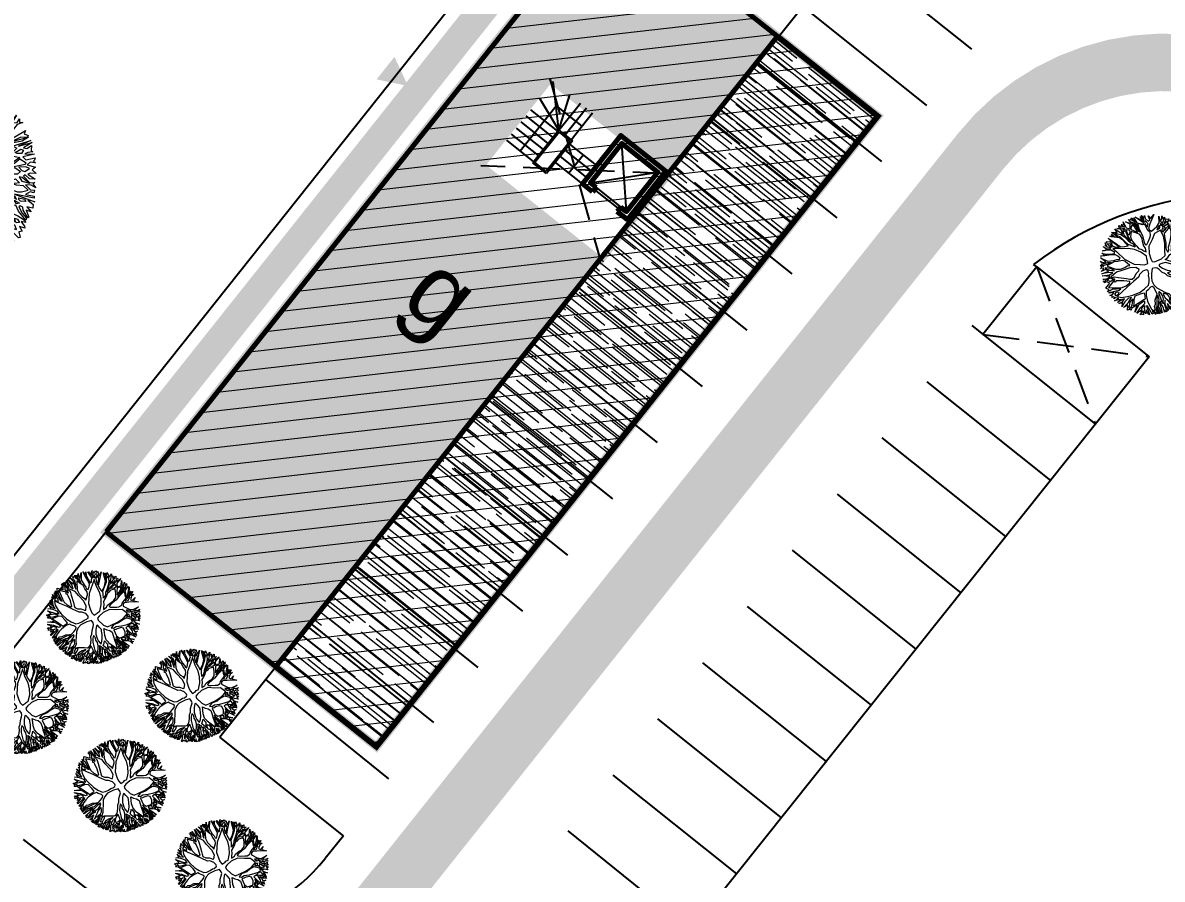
# Model space of a CAD drawing. Header units: metres. Extents: x -664657 to -643449, y -1076720 to -1062383.
# Drawn here: x -660393.02 to -660353.42, y -1066194.66 to -1066164.89 of the extents above; entities that cross this region are included whole.
import ezdxf

# ---------------------------------------------------------------- set-up
doc = ezdxf.new("R2010")
doc.units = ezdxf.units.M
doc.header["$LTSCALE"] = 0.1
for name, pattern in [('DASHED', [19.05, 12.7, -6.35]), ('DIVIDE', [31.75, 12.7, -6.35, 0, -6.35, 0, -6.35]), ('EVENDASH', [6.35, 3.175, -3.175])]:
    doc.linetypes.add(name, pattern=pattern)
doc.layers.get('0').update_dxf_attribs({"color": 8, "lineweight": 9})
for name, color, linetype in [('AA_THER_DOPRAVA', 142, 'Continuous'), ('AA_THER_KOMUNIKACE', 201, 'Continuous'), ('AA_THER_popis', 6, 'Continuous'), ('AA_THER_slabá', 4, 'Continuous'), ('AA_THER_srafy', 52, 'Continuous'), ('AA_THER_SRAFY KATASTR', 14, 'Continuous'), ('AA_THER_čerchovaná', 84, 'DIVIDE'), ('AA_THER_čárkovaná', 5, 'DASHED')]:
    doc.layers.add(name, color=color, linetype=linetype)
doc.layers.add('AA_THER_silná', color=1, linetype='Continuous', lineweight=70)
doc.layers.add('AA_THER_STAFAZ', color=252, linetype='Continuous', lineweight=0)
doc.styles.get("Standard").update_dxf_attribs({"font": 'arial.ttf', "width": 0.8})

# ---------------------------------------------------------------- blocks, each defined once
blk = doc.blocks.new('A$C0C461CEA')
for p, q in [((0.063, 0.606), (-0.009, 0.765)), ((-0.009, 0.765), (0.101, 0.706)), ((0.101, 0.706), (0.094, 0.804)), ((0.094, 0.804), (0.195, 0.61)), ((0.214, 0.725), (0.134, 0.788)), ((0.134, 0.788), (0.212, 0.751)), ((0.191, 0.795), (0.205, 0.826)), ((0.231, 0.749), (0.191, 0.795)), ((0.205, 0.826), (0.247, 0.779)), ((0.247, 0.779), (0.283, 0.818)), ((0.283, 0.818), (0.273, 0.766)), ((0.273, 0.766), (0.303, 0.735)), ((0.303, 0.735), (0.335, 0.855)), ((0.335, 0.855), (0.332, 0.706)), ((0.448, 0.732), (0.381, 0.832)), ((0.381, 0.832), (0.473, 0.745)), ((0.483, 0.777), (0.463, 0.845)), ((0.463, 0.845), (0.503, 0.812)), ((0.473, 0.745), (0.483, 0.777)), ((0.503, 0.812), (0.541, 0.849)), ((0.541, 0.849), (0.523, 0.775)), ((0.523, 0.775), (0.552, 0.829)), ((0.552, 0.829), (0.55, 0.733)), ((0.572, 0.716), (0.592, 0.82)), ((0.592, 0.82), (0.599, 0.69)), ((0.732, 0.619), (0.623, 0.824)), ((0.623, 0.824), (0.721, 0.691)), ((0.721, 0.691), (0.725, 0.772)), ((0.725, 0.772), (0.739, 0.638)), ((0.773, 0.691), (0.762, 0.79)), ((0.762, 0.79), (0.78, 0.708)), ((-0.205, 0.61), (-0.205, 0.641)), ((-0.205, 0.641), (-0.143, 0.596)), ((-0.108, 0.579), (-0.136, 0.688)), ((-0.136, 0.688), (-0.031, 0.479)), ((-0.062, 0.681), (-0.084, 0.71)), ((-0.084, 0.71), (-0.025, 0.681)), ((0.086, 0.573), (-0.062, 0.681)), ((-0.025, 0.681), (-0.029, 0.73)), ((-0.029, 0.73), (-0.001, 0.656)), ((-0.001, 0.656), (0.063, 0.606)), ((0.049, 0.709), (0.1, 0.674)), ((0.071, 0.64), (0.049, 0.709)), ((0.115, 0.58), (0.071, 0.64)), ((0.1, 0.674), (0.148, 0.626)), ((0.195, 0.61), (0.214, 0.725)), ((0.212, 0.751), (0.231, 0.749)), ((0.212, 0.581), (0.226, 0.644)), ((0.226, 0.644), (0.236, 0.684)), ((0.236, 0.684), (0.278, 0.625)), ((0.256, 0.734), (0.28, 0.713)), ((0.257, 0.695), (0.256, 0.734)), ((0.272, 0.676), (0.257, 0.695)), ((0.291, 0.657), (0.272, 0.676)), ((0.28, 0.713), (0.29, 0.678)), ((0.29, 0.678), (0.291, 0.657)), ((0.298, 0.594), (0.316, 0.668)), ((0.316, 0.668), (0.354, 0.641)), ((0.332, 0.706), (0.398, 0.641)), ((0.354, 0.641), (0.373, 0.618)), ((0.398, 0.641), (0.448, 0.732)), ((0.419, 0.639), (0.417, 0.618)), ((0.438, 0.663), (0.419, 0.639)), ((0.471, 0.697), (0.438, 0.663)), ((0.482, 0.682), (0.471, 0.697)), ((0.492, 0.669), (0.482, 0.682)), ((0.49, 0.711), (0.491, 0.762)), ((0.505, 0.682), (0.49, 0.711)), ((0.491, 0.762), (0.519, 0.739)), ((0.503, 0.634), (0.492, 0.669)), ((0.518, 0.634), (0.505, 0.682)), ((0.519, 0.739), (0.518, 0.634)), ((0.539, 0.622), (0.547, 0.66)), ((0.544, 0.723), (0.568, 0.689)), ((0.547, 0.66), (0.544, 0.723)), ((0.55, 0.733), (0.572, 0.716)), ((0.568, 0.689), (0.562, 0.609)), ((0.6, 0.66), (0.581, 0.563)), ((0.599, 0.69), (0.656, 0.641)), ((0.629, 0.644), (0.6, 0.66)), ((0.699, 0.587), (0.629, 0.644)), ((0.656, 0.641), (0.716, 0.594)), ((0.739, 0.638), (0.773, 0.691)), ((0.785, 0.647), (0.756, 0.617)), ((0.78, 0.708), (0.782, 0.71)), ((0.782, 0.71), (0.826, 0.755)), ((0.811, 0.549), (0.785, 0.647)), ((0.826, 0.755), (0.807, 0.687)), ((0.807, 0.687), (0.84, 0.599)), ((1.024, 0.679), (0.847, 0.53)), ((0.888, 0.613), (0.897, 0.711)), ((0.897, 0.711), (0.915, 0.627)), ((0.915, 0.627), (1.024, 0.679)), ((-0.291, 0.473), (-0.326, 0.577)), ((-0.326, 0.577), (-0.279, 0.488)), ((-0.256, 0.522), (-0.284, 0.582)), ((-0.284, 0.582), (-0.25, 0.553)), ((-0.207, 0.472), (-0.256, 0.522)), ((-0.25, 0.553), (-0.251, 0.627)), ((-0.251, 0.627), (-0.205, 0.61)), ((-0.215, 0.587), (-0.164, 0.562)), ((-0.208, 0.57), (-0.215, 0.587)), ((-0.212, 0.536), (-0.208, 0.57)), ((-0.186, 0.48), (-0.212, 0.536)), ((-0.164, 0.562), (-0.163, 0.47)), ((-0.143, 0.596), (-0.108, 0.579)), ((-0.134, 0.562), (-0.138, 0.487)), ((-0.111, 0.544), (-0.134, 0.562)), ((-0.084, 0.536), (-0.111, 0.544)), ((-0.05, 0.471), (-0.084, 0.536)), ((0.141, 0.467), (0.086, 0.573)), ((0.154, 0.458), (0.115, 0.58)), ((0.148, 0.626), (0.198, 0.54)), ((0.198, 0.54), (0.234, 0.438)), ((0.236, 0.499), (0.212, 0.581)), ((0.278, 0.625), (0.267, 0.543)), ((0.267, 0.543), (0.281, 0.388)), ((0.299, 0.519), (0.298, 0.594)), ((0.359, 0.578), (0.299, 0.519)), ((0.392, 0.572), (0.318, 0.477)), ((0.373, 0.618), (0.359, 0.578)), ((0.469, 0.501), (0.392, 0.572)), ((0.417, 0.618), (0.449, 0.568)), ((0.449, 0.568), (0.492, 0.518)), ((0.492, 0.518), (0.511, 0.491)), ((0.512, 0.575), (0.503, 0.634)), ((0.511, 0.491), (0.512, 0.575)), ((0.53, 0.531), (0.539, 0.622)), ((0.551, 0.471), (0.53, 0.531)), ((0.562, 0.609), (0.551, 0.471)), ((0.581, 0.563), (0.574, 0.456)), ((0.735, 0.569), (0.699, 0.587)), ((0.716, 0.594), (0.732, 0.619)), ((0.736, 0.502), (0.735, 0.569)), ((0.756, 0.617), (0.75, 0.55)), ((0.75, 0.55), (0.759, 0.494)), ((0.759, 0.494), (0.811, 0.549)), ((0.847, 0.53), (0.772, 0.454)), ((0.84, 0.599), (0.888, 0.613)), ((1.039, 0.454), (1.103, 0.589)), ((1.103, 0.589), (1.074, 0.465)), ((1.137, 0.506), (1.166, 0.562)), ((1.166, 0.562), (1.164, 0.508)), ((-0.394, 0.371), (-0.482, 0.412)), ((-0.482, 0.412), (-0.394, 0.388)), ((-0.394, 0.388), (-0.424, 0.459)), ((-0.424, 0.459), (-0.372, 0.399)), ((-0.386, 0.487), (-0.377, 0.497)), ((-0.28, 0.452), (-0.386, 0.487)), ((-0.377, 0.497), (-0.291, 0.473)), ((-0.372, 0.399), (-0.265, 0.347)), ((-0.209, 0.421), (-0.28, 0.452)), ((-0.279, 0.488), (-0.209, 0.448)), ((-0.209, 0.448), (-0.207, 0.472)), ((-0.194, 0.381), (-0.209, 0.421)), ((-0.163, 0.47), (-0.186, 0.48)), ((-0.157, 0.436), (-0.114, 0.321)), ((-0.081, 0.391), (-0.157, 0.436)), ((-0.138, 0.487), (-0.095, 0.443)), ((-0.095, 0.443), (-0.013, 0.385)), ((0.012, 0.333), (-0.081, 0.391)), ((-0.013, 0.385), (-0.05, 0.471)), ((-0.031, 0.479), (0.019, 0.379)), ((0.175, 0.322), (0.141, 0.467)), ((0.193, 0.345), (0.154, 0.458)), ((0.234, 0.438), (0.258, 0.367)), ((0.281, 0.388), (0.236, 0.499)), ((0.314, 0.414), (0.309, 0.363)), ((0.318, 0.477), (0.314, 0.414)), ((0.532, 0.422), (0.469, 0.501)), ((0.54, 0.324), (0.532, 0.422)), ((0.574, 0.456), (0.571, 0.374)), ((0.738, 0.409), (0.736, 0.502)), ((0.76, 0.363), (0.738, 0.409)), ((0.772, 0.454), (0.768, 0.41)), ((0.768, 0.41), (0.8, 0.37)), ((0.8, 0.37), (0.955, 0.401)), ((0.983, 0.384), (0.943, 0.354)), ((0.955, 0.401), (1.039, 0.454)), ((1.022, 0.404), (0.983, 0.384)), ((1.008, 0.359), (1.022, 0.404)), ((1.06, 0.421), (1.046, 0.396)), ((1.046, 0.396), (1.046, 0.37)), ((1.046, 0.37), (1.102, 0.394)), ((1.085, 0.438), (1.06, 0.421)), ((1.074, 0.465), (1.137, 0.506)), ((1.117, 0.447), (1.085, 0.438)), ((1.102, 0.394), (1.117, 0.447)), ((1.154, 0.472), (1.142, 0.409)), ((1.142, 0.409), (1.193, 0.416)), ((1.216, 0.393), (1.151, 0.377)), ((1.213, 0.508), (1.154, 0.472)), ((1.164, 0.508), (1.213, 0.508)), ((1.193, 0.416), (1.206, 0.47)), ((1.206, 0.47), (1.232, 0.441)), ((1.216, 0.353), (1.216, 0.393)), ((1.232, 0.441), (1.276, 0.429)), ((1.276, 0.429), (1.239, 0.399)), ((1.239, 0.399), (1.239, 0.378)), ((1.239, 0.378), (1.266, 0.383)), ((1.266, 0.383), (1.281, 0.398)), ((1.308, 0.383), (1.275, 0.358)), ((1.281, 0.398), (1.308, 0.383)), ((-0.495, 0.221), (-0.55, 0.309)), ((-0.55, 0.309), (-0.495, 0.256)), ((-0.436, 0.238), (-0.503, 0.376)), ((-0.503, 0.376), (-0.397, 0.235)), ((-0.495, 0.256), (-0.436, 0.238)), ((-0.256, 0.32), (-0.394, 0.371)), ((-0.265, 0.347), (-0.176, 0.312)), ((-0.174, 0.275), (-0.256, 0.32)), ((-0.162, 0.346), (-0.194, 0.381)), ((-0.176, 0.312), (-0.162, 0.346)), ((-0.142, 0.224), (-0.174, 0.275)), ((-0.114, 0.321), (-0.04, 0.095)), ((0.154, 0.269), (0.012, 0.333)), ((0.019, 0.379), (0.096, 0.349)), ((0.096, 0.349), (0.175, 0.322)), ((0.266, 0.178), (0.154, 0.269)), ((0.24, 0.295), (0.193, 0.345)), ((0.308, 0.222), (0.24, 0.295)), ((0.258, 0.367), (0.296, 0.309)), ((0.296, 0.309), (0.308, 0.222)), ((0.309, 0.363), (0.334, 0.286)), ((0.334, 0.286), (0.348, 0.221)), ((0.485, 0.148), (0.513, 0.258)), ((0.513, 0.258), (0.54, 0.324)), ((0.551, 0.283), (0.534, 0.218)), ((0.571, 0.374), (0.551, 0.283)), ((0.619, 0.192), (0.694, 0.255)), ((0.694, 0.255), (0.731, 0.289)), ((0.834, 0.289), (0.726, 0.197)), ((0.731, 0.289), (0.76, 0.363)), ((0.992, 0.29), (0.834, 0.289)), ((0.943, 0.354), (0.922, 0.336)), ((0.922, 0.336), (0.992, 0.342)), ((0.99, 0.219), (0.992, 0.29)), ((0.992, 0.342), (1.008, 0.359)), ((1.019, 0.28), (1.014, 0.25)), ((1.04, 0.305), (1.019, 0.28)), ((1.065, 0.28), (1.04, 0.305)), ((1.057, 0.251), (1.11, 0.266)), ((1.084, 0.364), (1.065, 0.329)), ((1.065, 0.329), (1.216, 0.353)), ((1.11, 0.266), (1.065, 0.28)), ((1.151, 0.377), (1.084, 0.364)), ((1.115, 0.327), (1.094, 0.318)), ((1.094, 0.318), (1.123, 0.272)), ((1.157, 0.334), (1.115, 0.327)), ((1.123, 0.272), (1.221, 0.303)), ((1.223, 0.332), (1.157, 0.334)), ((1.221, 0.277), (1.173, 0.268)), ((1.173, 0.268), (1.209, 0.239)), ((1.209, 0.239), (1.221, 0.277)), ((1.221, 0.303), (1.223, 0.332)), ((1.265, 0.299), (1.236, 0.242)), ((1.263, 0.236), (1.379, 0.275)), ((1.336, 0.335), (1.265, 0.299)), ((1.275, 0.358), (1.336, 0.335)), ((1.379, 0.275), (1.301, 0.236)), ((-0.612, 0.165), (-0.577, 0.172)), ((-0.557, 0.142), (-0.612, 0.165)), ((-0.577, 0.172), (-0.583, 0.229)), ((-0.583, 0.229), (-0.536, 0.174)), ((-0.551, 0.117), (-0.557, 0.142)), ((-0.526, 0.187), (-0.556, 0.247)), ((-0.556, 0.247), (-0.505, 0.187)), ((-0.536, 0.174), (-0.526, 0.187)), ((-0.505, 0.187), (-0.335, 0.163)), ((-0.415, 0.205), (-0.495, 0.221)), ((-0.444, 0.15), (-0.46, 0.141)), ((-0.46, 0.141), (-0.318, -0.013)), ((-0.353, 0.149), (-0.444, 0.15)), ((-0.335, 0.163), (-0.415, 0.205)), ((-0.397, 0.235), (-0.263, 0.181)), ((-0.273, 0.155), (-0.353, 0.149)), ((-0.191, 0.121), (-0.273, 0.155)), ((-0.263, 0.181), (-0.194, 0.167)), ((-0.194, 0.167), (-0.145, 0.146)), ((-0.145, 0.146), (-0.114, 0.159)), ((-0.114, 0.159), (-0.142, 0.224)), ((0.364, 0.065), (0.266, 0.178)), ((0.348, 0.221), (0.354, 0.16)), ((0.354, 0.16), (0.409, 0.103)), ((0.498, 0.096), (0.485, 0.148)), ((0.534, 0.218), (0.533, 0.155)), ((0.533, 0.155), (0.567, 0.153)), ((0.567, 0.153), (0.619, 0.192)), ((0.726, 0.197), (0.588, 0.099)), ((0.934, -0.024), (0.985, 0.138)), ((0.985, 0.138), (0.99, 0.219)), ((1.029, 0.181), (0.99, 0.078)), ((1.014, 0.25), (1.022, 0.223)), ((1.022, 0.223), (1.057, 0.251)), ((1.054, 0.196), (1.029, 0.181)), ((1.161, 0.247), (1.054, 0.196)), ((1.15, 0.081), (1.193, 0.151)), ((1.207, 0.21), (1.161, 0.247)), ((1.193, 0.151), (1.207, 0.21)), ((1.249, 0.194), (1.201, 0.132)), ((1.201, 0.132), (1.201, 0.118)), ((1.236, 0.242), (1.263, 0.236)), ((1.242, 0.105), (1.277, 0.128)), ((1.268, 0.179), (1.249, 0.194)), ((1.314, 0.169), (1.268, 0.179)), ((1.277, 0.128), (1.319, 0.158)), ((1.411, 0.18), (1.289, 0.213)), ((1.289, 0.213), (1.317, 0.184)), ((1.327, 0.131), (1.294, 0.108)), ((1.301, 0.236), (1.411, 0.18)), ((1.305, 0.077), (1.384, 0.138)), ((1.319, 0.158), (1.314, 0.169)), ((1.317, 0.184), (1.443, 0.155)), ((1.367, 0.149), (1.327, 0.131)), ((1.443, 0.155), (1.34, 0.081)), ((1.384, 0.138), (1.367, 0.149)), ((-0.493, -0.002), (-0.644, 0.041)), ((-0.644, 0.041), (-0.485, 0.03)), ((-0.635, 0.101), (-0.551, 0.117)), ((-0.519, 0.086), (-0.635, 0.101)), ((-0.509, 0.126), (-0.526, 0.126)), ((-0.526, 0.126), (-0.492, 0.08)), ((-0.485, 0.03), (-0.519, 0.086)), ((-0.416, 0.057), (-0.509, 0.126)), ((-0.492, 0.08), (-0.453, 0.038)), ((-0.453, 0.038), (-0.411, 0.003)), ((-0.354, -0.026), (-0.416, 0.057)), ((-0.411, 0.003), (-0.354, -0.026)), ((-0.099, 0.096), (-0.191, 0.121)), ((-0.05, 0.048), (-0.099, 0.096)), ((0, -0.086), (-0.05, 0.048)), ((-0.04, 0.095), (0.101, -0.11)), ((0.435, -0.079), (0.364, 0.065)), ((0.409, 0.103), (0.439, 0.053)), ((0.439, 0.053), (0.476, 0.01)), ((0.476, 0.01), (0.498, 0.096)), ((0.588, 0.099), (0.514, -0.053)), ((0.99, 0.078), (0.966, -0.017)), ((1.064, -0.035), (1.15, 0.081)), ((1.184, 0.044), (1.176, -0.007)), ((1.242, 0.072), (1.184, 0.044)), ((1.201, 0.118), (1.192, 0.06)), ((1.192, 0.06), (1.242, 0.105)), ((1.297, 0.051), (1.242, 0.072)), ((1.294, 0.108), (1.276, 0.086)), ((1.276, 0.086), (1.305, 0.077)), ((1.347, 0.037), (1.297, 0.051)), ((1.34, 0.081), (1.406, 0.061)), ((1.386, 0.006), (1.347, 0.037)), ((1.367, -0.026), (1.386, 0.006)), ((1.421, 0.016), (1.398, -0.011)), ((1.406, 0.061), (1.454, 0.109)), ((1.495, 0.013), (1.421, 0.016)), ((1.454, 0.109), (1.431, 0.05)), ((1.431, 0.05), (1.495, 0.013)), ((-0.672, -0.144), (-0.697, -0.115)), ((-0.697, -0.115), (-0.649, -0.134)), ((-0.599, -0.118), (-0.687, -0.081)), ((-0.687, -0.081), (-0.582, -0.108)), ((-0.508, -0.101), (-0.659, -0.004)), ((-0.659, -0.004), (-0.5, -0.057)), ((-0.649, -0.134), (-0.599, -0.118)), ((-0.582, -0.108), (-0.544, -0.105)), ((-0.544, -0.105), (-0.508, -0.101)), ((-0.5, -0.057), (-0.412, -0.054)), ((-0.412, -0.054), (-0.493, -0.002)), ((-0.33, -0.078), (-0.491, -0.12)), ((-0.491, -0.12), (-0.481, -0.145)), ((-0.208, -0.104), (-0.33, -0.078)), ((-0.318, -0.013), (-0.221, -0.06)), ((-0.221, -0.06), (-0.118, -0.072)), ((-0.023, -0.134), (-0.208, -0.104)), ((-0.118, -0.072), (-0.051, -0.067)), ((-0.051, -0.067), (0, -0.086)), ((0.101, -0.11), (0.215, -0.18)), ((0.412, -0.132), (0.435, -0.079)), ((0.514, -0.053), (0.492, -0.182)), ((0.864, -0.159), (0.934, -0.024)), ((0.908, -0.119), (0.897, -0.15)), ((0.966, -0.017), (0.908, -0.119)), ((0.946, -0.198), (0.973, -0.127)), ((0.973, -0.127), (1.064, -0.035)), ((1.084, -0.067), (1.026, -0.151)), ((1.138, -0.047), (1.084, -0.067)), ((1.225, -0.095), (1.138, -0.047)), ((1.176, -0.007), (1.277, -0.02)), ((1.271, -0.153), (1.225, -0.095)), ((1.231, -0.04), (1.321, -0.091)), ((1.289, -0.041), (1.231, -0.04)), ((1.277, -0.02), (1.367, -0.026)), ((1.324, -0.116), (1.277, -0.096)), ((1.277, -0.096), (1.303, -0.157)), ((1.346, -0.047), (1.289, -0.041)), ((1.303, -0.157), (1.324, -0.116)), ((1.321, -0.091), (1.346, -0.047)), ((1.374, -0.053), (1.346, -0.093)), ((1.346, -0.093), (1.374, -0.091)), ((1.374, -0.091), (1.353, -0.129)), ((1.514, -0.029), (1.374, -0.053)), ((1.398, -0.011), (1.514, -0.029)), ((1.41, -0.147), (1.519, -0.094)), ((1.519, -0.094), (1.431, -0.145)), ((-0.721, -0.288), (-0.583, -0.227)), ((-0.701, -0.157), (-0.672, -0.144)), ((-0.634, -0.167), (-0.701, -0.157)), ((-0.49, -0.229), (-0.658, -0.302)), ((-0.583, -0.227), (-0.634, -0.167)), ((-0.561, -0.129), (-0.611, -0.142)), ((-0.611, -0.142), (-0.575, -0.175)), ((-0.575, -0.175), (-0.552, -0.204)), ((-0.519, -0.137), (-0.561, -0.129)), ((-0.552, -0.204), (-0.506, -0.197)), ((-0.491, -0.179), (-0.519, -0.137)), ((-0.506, -0.197), (-0.448, -0.22)), ((-0.444, -0.203), (-0.491, -0.179)), ((-0.465, -0.267), (-0.49, -0.229)), ((-0.481, -0.145), (-0.435, -0.149)), ((-0.431, -0.251), (-0.465, -0.267)), ((-0.448, -0.22), (-0.444, -0.203)), ((-0.435, -0.149), (-0.35, -0.207)), ((-0.402, -0.266), (-0.431, -0.251)), ((-0.35, -0.207), (-0.2, -0.314)), ((0.101, -0.19), (-0.023, -0.134)), ((0.147, -0.271), (0.101, -0.19)), ((0.215, -0.18), (0.302, -0.23)), ((0.302, -0.23), (0.386, -0.241)), ((0.386, -0.241), (0.412, -0.157)), ((0.412, -0.157), (0.412, -0.132)), ((0.492, -0.182), (0.493, -0.246)), ((0.493, -0.246), (0.533, -0.274)), ((0.814, -0.262), (0.864, -0.159)), ((0.897, -0.15), (0.901, -0.228)), ((0.901, -0.228), (0.946, -0.198)), ((1.009, -0.187), (0.98, -0.225)), ((0.98, -0.225), (1.12, -0.297)), ((1.026, -0.151), (1.009, -0.187)), ((1.208, -0.294), (1.276, -0.187)), ((1.287, -0.212), (1.256, -0.26)), ((1.262, -0.288), (1.356, -0.236)), ((1.276, -0.187), (1.271, -0.153)), ((1.318, -0.192), (1.287, -0.212)), ((1.394, -0.229), (1.298, -0.308)), ((1.356, -0.236), (1.318, -0.192)), ((1.347, -0.14), (1.333, -0.161)), ((1.333, -0.161), (1.36, -0.194)), ((1.368, -0.148), (1.347, -0.14)), ((1.353, -0.129), (1.41, -0.147)), ((1.36, -0.194), (1.389, -0.194)), ((1.4, -0.166), (1.368, -0.148)), ((1.389, -0.194), (1.421, -0.179)), ((1.476, -0.191), (1.394, -0.229)), ((1.421, -0.179), (1.4, -0.166)), ((1.431, -0.145), (1.486, -0.17)), ((1.541, -0.201), (1.476, -0.191)), ((1.486, -0.17), (1.527, -0.148)), ((1.527, -0.148), (1.511, -0.184)), ((1.511, -0.184), (1.541, -0.201)), ((-0.722, -0.374), (-0.67, -0.354)), ((-0.605, -0.381), (-0.722, -0.374)), ((-0.67, -0.354), (-0.721, -0.288)), ((-0.658, -0.302), (-0.588, -0.343)), ((-0.429, -0.459), (-0.605, -0.381)), ((-0.588, -0.343), (-0.459, -0.411)), ((-0.281, -0.328), (-0.402, -0.266)), ((-0.167, -0.411), (-0.281, -0.328)), ((-0.2, -0.314), (-0.141, -0.358)), ((-0.141, -0.358), (-0.098, -0.387)), ((-0.098, -0.387), (-0.025, -0.371)), ((-0.025, -0.371), (0.046, -0.318)), ((0.046, -0.318), (0.128, -0.29)), ((0.101, -0.37), (0.06, -0.41)), ((0.202, -0.337), (0.101, -0.37)), ((0.128, -0.29), (0.147, -0.271)), ((0.284, -0.347), (0.202, -0.337)), ((0.301, -0.364), (0.284, -0.347)), ((0.313, -0.389), (0.301, -0.364)), ((0.533, -0.274), (0.71, -0.29)), ((0.71, -0.29), (0.814, -0.262)), ((0.773, -0.347), (0.846, -0.329)), ((0.833, -0.407), (0.773, -0.347)), ((0.846, -0.329), (0.914, -0.295)), ((0.914, -0.295), (0.987, -0.292)), ((0.987, -0.292), (1.076, -0.35)), ((1.076, -0.35), (1.146, -0.402)), ((1.12, -0.297), (1.208, -0.294)), ((1.322, -0.346), (1.122, -0.328)), ((1.122, -0.328), (1.314, -0.377)), ((1.146, -0.366), (1.331, -0.398)), ((1.205, -0.406), (1.146, -0.366)), ((1.256, -0.26), (1.262, -0.288)), ((1.298, -0.308), (1.389, -0.301)), ((1.314, -0.377), (1.526, -0.421)), ((1.436, -0.382), (1.322, -0.346)), ((1.439, -0.334), (1.334, -0.329)), ((1.334, -0.329), (1.521, -0.375)), ((1.389, -0.301), (1.527, -0.295)), ((1.521, -0.375), (1.436, -0.382)), ((1.513, -0.369), (1.439, -0.334)), ((1.527, -0.295), (1.496, -0.321)), ((1.496, -0.321), (1.528, -0.358)), ((1.528, -0.358), (1.513, -0.369)), ((-0.671, -0.512), (-0.715, -0.477)), ((-0.715, -0.477), (-0.643, -0.483)), ((-0.705, -0.422), (-0.705, -0.403)), ((-0.705, -0.403), (-0.475, -0.468)), ((-0.602, -0.457), (-0.705, -0.422)), ((-0.643, -0.483), (-0.602, -0.457)), ((-0.562, -0.478), (-0.608, -0.497)), ((-0.608, -0.497), (-0.603, -0.545)), ((-0.528, -0.49), (-0.562, -0.478)), ((-0.5, -0.512), (-0.528, -0.49)), ((-0.475, -0.468), (-0.429, -0.459)), ((-0.459, -0.411), (-0.383, -0.446)), ((-0.274, -0.489), (-0.439, -0.537)), ((-0.383, -0.446), (-0.284, -0.456)), ((-0.284, -0.456), (-0.182, -0.436)), ((-0.099, -0.448), (-0.274, -0.489)), ((-0.182, -0.436), (-0.167, -0.411)), ((0.06, -0.41), (-0.099, -0.448)), ((0.252, -0.551), (0.271, -0.484)), ((0.271, -0.484), (0.295, -0.448)), ((0.295, -0.448), (0.313, -0.389)), ((0.348, -0.481), (0.309, -0.559)), ((0.414, -0.386), (0.348, -0.481)), ((0.482, -0.404), (0.414, -0.386)), ((0.518, -0.429), (0.482, -0.404)), ((0.544, -0.477), (0.518, -0.429)), ((0.574, -0.561), (0.544, -0.477)), ((0.601, -0.382), (0.587, -0.408)), ((0.587, -0.408), (0.628, -0.487)), ((0.66, -0.39), (0.601, -0.382)), ((0.628, -0.487), (0.7, -0.576)), ((0.74, -0.406), (0.66, -0.39)), ((0.768, -0.431), (0.74, -0.406)), ((0.831, -0.489), (0.768, -0.431)), ((0.885, -0.552), (0.831, -0.489)), ((0.896, -0.469), (0.833, -0.407)), ((0.987, -0.527), (0.896, -0.469)), ((1.146, -0.402), (1.247, -0.462)), ((1.293, -0.438), (1.205, -0.406)), ((1.247, -0.462), (1.328, -0.531)), ((1.35, -0.423), (1.293, -0.438)), ((1.308, -0.455), (1.382, -0.454)), ((1.323, -0.478), (1.308, -0.455)), ((1.367, -0.498), (1.323, -0.478)), ((1.331, -0.398), (1.35, -0.423)), ((1.403, -0.475), (1.367, -0.498)), ((1.526, -0.421), (1.375, -0.412)), ((1.375, -0.412), (1.53, -0.449)), ((1.382, -0.454), (1.403, -0.475)), ((1.53, -0.449), (1.415, -0.452)), ((1.415, -0.452), (1.445, -0.477)), ((1.445, -0.477), (1.505, -0.474)), ((1.505, -0.474), (1.477, -0.522)), ((-0.697, -0.539), (-0.671, -0.512)), ((-0.651, -0.541), (-0.697, -0.539)), ((-0.537, -0.67), (-0.676, -0.63)), ((-0.676, -0.63), (-0.569, -0.633)), ((-0.67, -0.585), (-0.643, -0.564)), ((-0.628, -0.583), (-0.67, -0.585)), ((-0.643, -0.564), (-0.651, -0.541)), ((-0.569, -0.633), (-0.628, -0.583)), ((-0.603, -0.545), (-0.555, -0.54)), ((-0.569, -0.566), (-0.571, -0.578)), ((-0.571, -0.578), (-0.503, -0.638)), ((-0.439, -0.537), (-0.569, -0.566)), ((-0.555, -0.54), (-0.523, -0.534)), ((-0.523, -0.534), (-0.5, -0.512)), ((0.165, -0.682), (0.215, -0.623)), ((0.215, -0.623), (0.252, -0.551)), ((0.276, -0.629), (0.273, -0.73)), ((0.309, -0.559), (0.276, -0.629)), ((0.627, -0.632), (0.574, -0.561)), ((0.648, -0.697), (0.627, -0.632)), ((0.68, -0.635), (0.71, -0.698)), ((0.723, -0.641), (0.68, -0.635)), ((0.7, -0.576), (0.793, -0.643)), ((0.927, -0.618), (0.885, -0.552)), ((0.953, -0.683), (0.927, -0.618)), ((0.973, -0.572), (1.072, -0.589)), ((0.997, -0.622), (0.973, -0.572)), ((1.063, -0.541), (0.987, -0.527)), ((1.018, -0.681), (0.997, -0.622)), ((1.084, -0.55), (1.063, -0.541)), ((1.072, -0.589), (1.119, -0.642)), ((1.24, -0.542), (1.084, -0.55)), ((1.135, -0.61), (1.181, -0.601)), ((1.169, -0.658), (1.135, -0.61)), ((1.271, -0.556), (1.173, -0.572)), ((1.173, -0.572), (1.345, -0.623)), ((1.181, -0.601), (1.228, -0.603)), ((1.228, -0.603), (1.262, -0.674)), ((1.328, -0.531), (1.24, -0.542)), ((1.339, -0.652), (1.266, -0.621)), ((1.266, -0.621), (1.279, -0.67)), ((1.32, -0.545), (1.271, -0.556)), ((1.362, -0.62), (1.32, -0.545)), ((1.345, -0.623), (1.362, -0.62)), ((1.492, -0.575), (1.361, -0.539)), ((1.361, -0.539), (1.376, -0.585)), ((1.404, -0.631), (1.364, -0.641)), ((1.376, -0.585), (1.48, -0.613)), ((1.434, -0.521), (1.395, -0.521)), ((1.395, -0.521), (1.492, -0.575)), ((1.457, -0.664), (1.404, -0.631)), ((1.485, -0.543), (1.434, -0.521)), ((1.461, -0.634), (1.444, -0.636)), ((1.444, -0.636), (1.457, -0.664)), ((1.48, -0.613), (1.461, -0.634)), ((1.477, -0.522), (1.485, -0.543)), ((-0.639, -0.698), (-0.537, -0.67)), ((-0.507, -0.691), (-0.639, -0.698)), ((-0.54, -0.767), (-0.622, -0.732)), ((-0.622, -0.732), (-0.532, -0.735)), ((-0.483, -0.76), (-0.59, -0.822)), ((-0.532, -0.735), (-0.456, -0.699)), ((-0.456, -0.699), (-0.507, -0.691)), ((-0.503, -0.638), (-0.373, -0.687)), ((-0.374, -0.724), (-0.483, -0.76)), ((-0.416, -0.81), (-0.302, -0.746)), ((-0.302, -0.746), (-0.374, -0.724)), ((-0.373, -0.687), (-0.256, -0.714)), ((-0.221, -0.753), (-0.283, -0.813)), ((-0.256, -0.714), (-0.076, -0.727)), ((-0.092, -0.771), (-0.221, -0.753)), ((-0.076, -0.727), (0.048, -0.713)), ((0.048, -0.713), (0.165, -0.682)), ((0.185, -0.745), (0.103, -0.771)), ((0.227, -0.745), (0.185, -0.745)), ((0.25, -0.786), (0.227, -0.745)), ((0.273, -0.73), (0.303, -0.824)), ((0.706, -0.765), (0.648, -0.697)), ((0.71, -0.698), (0.771, -0.775)), ((0.755, -0.654), (0.723, -0.641)), ((0.793, -0.687), (0.755, -0.654)), ((0.793, -0.643), (0.86, -0.669)), ((0.861, -0.713), (0.793, -0.687)), ((0.86, -0.669), (0.919, -0.683)), ((0.923, -0.765), (0.861, -0.713)), ((0.919, -0.683), (0.953, -0.683)), ((0.943, -0.738), (0.987, -0.729)), ((0.979, -0.769), (0.943, -0.738)), ((0.987, -0.729), (1.026, -0.796)), ((1.087, -0.68), (1.018, -0.681)), ((1.033, -0.716), (1.053, -0.774)), ((1.078, -0.743), (1.033, -0.716)), ((1.111, -0.744), (1.078, -0.743)), ((1.171, -0.679), (1.087, -0.68)), ((1.099, -0.713), (1.174, -0.717)), ((1.139, -0.759), (1.099, -0.713)), ((1.151, -0.786), (1.111, -0.744)), ((1.119, -0.642), (1.171, -0.679)), ((1.193, -0.78), (1.139, -0.759)), ((1.218, -0.683), (1.169, -0.658)), ((1.174, -0.717), (1.193, -0.78)), ((1.262, -0.674), (1.218, -0.683)), ((1.22, -0.716), (1.225, -0.775)), ((1.246, -0.741), (1.22, -0.716)), ((1.269, -0.792), (1.246, -0.741)), ((1.292, -0.73), (1.269, -0.733)), ((1.269, -0.733), (1.293, -0.833)), ((1.279, -0.67), (1.304, -0.696)), ((1.314, -0.791), (1.292, -0.73)), ((1.304, -0.696), (1.367, -0.69)), ((1.351, -0.74), (1.321, -0.736)), ((1.321, -0.736), (1.366, -0.826)), ((1.367, -0.69), (1.339, -0.652)), ((1.406, -0.775), (1.351, -0.74)), ((1.364, -0.641), (1.432, -0.706)), ((1.432, -0.706), (1.386, -0.715)), ((1.386, -0.715), (1.406, -0.775)), ((-0.59, -0.822), (-0.54, -0.767)), ((-0.568, -0.862), (-0.416, -0.81)), ((-0.457, -0.859), (-0.568, -0.862)), ((-0.519, -0.958), (-0.457, -0.859)), ((-0.388, -0.824), (-0.446, -0.892)), ((-0.329, -0.8), (-0.388, -0.824)), ((-0.381, -0.913), (-0.335, -0.847)), ((-0.322, -0.887), (-0.355, -0.942)), ((-0.335, -0.847), (-0.287, -0.798)), ((-0.287, -0.798), (-0.329, -0.8)), ((-0.283, -0.813), (-0.322, -0.887)), ((-0.004, -0.791), (-0.092, -0.771)), ((-0.04, -0.918), (-0.024, -0.869)), ((0.014, -0.86), (-0.027, -0.987)), ((-0.024, -0.869), (-0.002, -0.812)), ((-0.002, -0.812), (-0.004, -0.791)), ((0.055, -0.78), (0.014, -0.86)), ((0.103, -0.771), (0.055, -0.78)), ((0.243, -0.953), (0.249, -0.862)), ((0.249, -0.862), (0.25, -0.786)), ((0.303, -0.824), (0.376, -0.924)), ((0.766, -0.864), (0.706, -0.765)), ((0.766, -0.918), (0.766, -0.864)), ((0.771, -0.775), (0.873, -0.86)), ((0.789, -0.874), (0.884, -0.921)), ((0.804, -0.903), (0.789, -0.874)), ((0.873, -0.86), (0.932, -0.9)), ((0.975, -0.826), (0.923, -0.765)), ((1.031, -0.928), (0.975, -0.826)), ((1.005, -0.804), (0.979, -0.769)), ((1.045, -0.869), (1.005, -0.804)), ((1.026, -0.796), (1.051, -0.84)), ((1.075, -0.925), (1.045, -0.869)), ((1.051, -0.84), (1.075, -0.882)), ((1.053, -0.774), (1.127, -0.856)), ((1.075, -0.882), (1.075, -0.925)), ((1.259, -1.006), (1.085, -0.865)), ((1.085, -0.865), (1.242, -1.046)), ((1.127, -0.856), (1.163, -0.878)), ((1.217, -0.83), (1.151, -0.786)), ((1.163, -0.878), (1.239, -0.897)), ((1.239, -0.897), (1.217, -0.83)), ((1.225, -0.775), (1.289, -0.835)), ((1.293, -0.863), (1.24, -0.831)), ((1.24, -0.831), (1.264, -0.903)), ((1.289, -0.835), (1.269, -0.792)), ((1.293, -0.833), (1.345, -0.856)), ((1.327, -0.913), (1.293, -0.863)), ((1.366, -0.826), (1.314, -0.791)), ((1.345, -0.856), (1.318, -0.856)), ((1.318, -0.856), (1.327, -0.913)), ((-0.458, -0.964), (-0.519, -0.958)), ((-0.463, -0.909), (-0.469, -0.936)), ((-0.469, -0.936), (-0.415, -0.93)), ((-0.446, -0.892), (-0.463, -0.909)), ((-0.456, -0.999), (-0.458, -0.964)), ((-0.402, -0.959), (-0.456, -0.999)), ((-0.415, -0.93), (-0.381, -0.913)), ((-0.275, -0.955), (-0.402, -0.959)), ((-0.396, -1.075), (-0.275, -0.955)), ((-0.237, -0.968), (-0.396, -1.075)), ((-0.355, -0.942), (-0.206, -0.924)), ((-0.105, -0.95), (-0.237, -0.968)), ((-0.235, -1.047), (-0.102, -1.004)), ((-0.206, -0.924), (-0.095, -0.918)), ((-0.078, -0.962), (-0.105, -0.95)), ((-0.102, -1.004), (-0.078, -0.962)), ((-0.095, -0.918), (-0.04, -0.918)), ((-0.027, -0.987), (-0.034, -1.08)), ((0.142, -1.04), (0.206, -0.982)), ((0.246, -0.974), (0.184, -1.043)), ((0.206, -0.982), (0.243, -0.953)), ((0.23, -1.077), (0.246, -0.974)), ((0.277, -0.999), (0.264, -1.085)), ((0.292, -0.925), (0.277, -0.999)), ((0.309, -0.927), (0.292, -0.925)), ((0.33, -0.981), (0.309, -0.927)), ((0.333, -1.053), (0.33, -0.981)), ((0.374, -0.999), (0.362, -1.036)), ((0.41, -1.033), (0.374, -0.999)), ((0.376, -0.924), (0.427, -1.003)), ((0.427, -1.003), (0.48, -1.062)), ((0.631, -1.046), (0.693, -0.999)), ((0.746, -1.013), (0.692, -1.098)), ((0.693, -0.999), (0.75, -0.958)), ((0.726, -1.085), (0.746, -1.013)), ((0.75, -0.958), (0.766, -0.918)), ((0.793, -1.031), (0.796, -0.994)), ((0.796, -0.994), (0.85, -1.098)), ((0.804, -0.956), (0.804, -0.903)), ((0.813, -0.977), (0.804, -0.956)), ((0.841, -1.024), (0.813, -0.977)), ((0.884, -0.921), (0.914, -0.946)), ((0.914, -0.998), (0.885, -1.058)), ((0.914, -0.946), (0.914, -0.998)), ((0.932, -0.9), (0.98, -0.916)), ((0.939, -0.942), (0.95, -1.023)), ((0.95, -0.942), (0.939, -0.942)), ((1.04, -0.98), (0.95, -0.942)), ((0.98, -0.916), (1.029, -0.945)), ((1.029, -0.945), (1.031, -0.928)), ((1.032, -1.052), (1.04, -0.98)), ((1.05, -0.921), (1.086, -0.98)), ((1.051, -0.97), (1.05, -0.921)), ((1.086, -0.98), (1.051, -0.97)), ((1.059, -1.012), (1.058, -1.092)), ((1.08, -1.009), (1.059, -1.012)), ((1.097, -1.037), (1.08, -1.009)), ((1.098, -0.94), (1.107, -0.921)), ((1.105, -0.963), (1.098, -0.94)), ((1.156, -0.996), (1.105, -0.963)), ((1.107, -0.921), (1.156, -0.965)), ((1.156, -0.965), (1.156, -0.996)), ((1.242, -1.046), (1.185, -0.992)), ((1.185, -0.992), (1.213, -1.063)), ((1.249, -0.922), (1.189, -0.924)), ((1.189, -0.924), (1.265, -0.987)), ((1.281, -0.953), (1.249, -0.922)), ((1.265, -0.987), (1.259, -1.006)), ((1.264, -0.903), (1.302, -0.93)), ((1.302, -0.93), (1.281, -0.953)), ((-0.36, -1.114), (-0.235, -1.047)), ((-0.351, -1.121), (-0.36, -1.114)), ((-0.255, -1.094), (-0.351, -1.121)), ((-0.267, -1.159), (-0.255, -1.094)), ((-0.242, -1.119), (-0.248, -1.151)), ((-0.222, -1.071), (-0.242, -1.119)), ((-0.142, -1.045), (-0.222, -1.071)), ((-0.172, -1.146), (-0.16, -1.106)), ((-0.16, -1.106), (-0.125, -1.059)), ((-0.125, -1.059), (-0.142, -1.045)), ((-0.098, -1.074), (-0.109, -1.185)), ((-0.075, -1.069), (-0.098, -1.074)), ((-0.066, -1.3), (-0.075, -1.069)), ((-0.034, -1.08), (-0.027, -1.189)), ((0.056, -1.171), (0.102, -1.129)), ((0.102, -1.129), (0.142, -1.04)), ((0.184, -1.043), (0.122, -1.171)), ((0.143, -1.221), (0.197, -1.113)), ((0.197, -1.113), (0.23, -1.077)), ((0.232, -1.127), (0.207, -1.153)), ((0.227, -1.18), (0.232, -1.127)), ((0.264, -1.085), (0.258, -1.15)), ((0.294, -1.15), (0.321, -1.112)), ((0.321, -1.112), (0.333, -1.053)), ((0.362, -1.036), (0.365, -1.114)), ((0.365, -1.114), (0.382, -1.166)), ((0.444, -1.071), (0.41, -1.033)), ((0.443, -1.184), (0.457, -1.127)), ((0.457, -1.127), (0.444, -1.071)), ((0.48, -1.062), (0.512, -1.16)), ((0.512, -1.16), (0.558, -1.109)), ((0.564, -1.133), (0.538, -1.164)), ((0.558, -1.109), (0.631, -1.046)), ((0.596, -1.13), (0.564, -1.133)), ((0.603, -1.193), (0.596, -1.13)), ((0.692, -1.098), (0.664, -1.19)), ((0.695, -1.217), (0.726, -1.131)), ((0.726, -1.131), (0.726, -1.085)), ((0.766, -1.11), (0.745, -1.173)), ((0.77, -1.152), (0.766, -1.11)), ((0.79, -1.059), (0.793, -1.031)), ((0.802, -1.122), (0.79, -1.059)), ((0.821, -1.155), (0.802, -1.122)), ((0.885, -1.058), (0.841, -1.024)), ((0.85, -1.098), (0.854, -1.157)), ((0.88, -1.134), (0.881, -1.188)), ((0.924, -1.173), (0.88, -1.134)), ((0.903, -1.11), (0.906, -1.064)), ((0.924, -1.139), (0.903, -1.11)), ((0.906, -1.064), (0.934, -1.03)), ((0.939, -1.127), (0.924, -1.139)), ((0.934, -1.03), (0.94, -1.076)), ((0.94, -1.076), (0.939, -1.127)), ((0.949, -1.154), (0.955, -1.101)), ((0.95, -1.023), (1.001, -1.095)), ((0.955, -1.101), (0.983, -1.126)), ((0.983, -1.126), (0.985, -1.168)), ((1.001, -1.095), (1.036, -1.157)), ((1.059, -1.178), (1.032, -1.052)), ((1.058, -1.092), (1.075, -1.163)), ((1.085, -1.069), (1.097, -1.037)), ((1.092, -1.167), (1.085, -1.069)), ((1.115, -1.083), (1.103, -1.165)), ((1.155, -1.127), (1.115, -1.083)), ((1.192, -1.097), (1.14, -1.053)), ((1.14, -1.053), (1.155, -1.127)), ((1.213, -1.063), (1.192, -1.097)), ((-0.305, -1.172), (-0.267, -1.159)), ((-0.305, -1.187), (-0.305, -1.172)), ((-0.273, -1.193), (-0.305, -1.187)), ((-0.254, -1.22), (-0.273, -1.193)), ((-0.227, -1.182), (-0.254, -1.22)), ((-0.248, -1.151), (-0.172, -1.146)), ((-0.189, -1.184), (-0.227, -1.182)), ((-0.141, -1.15), (-0.193, -1.224)), ((-0.193, -1.224), (-0.189, -1.184)), ((-0.146, -1.278), (-0.141, -1.15)), ((-0.109, -1.185), (-0.125, -1.278)), ((-0.029, -1.216), (-0.041, -1.296)), ((-0.006, -1.273), (-0.029, -1.216)), ((-0.027, -1.189), (0.003, -1.241)), ((-0.005, -1.34), (-0.006, -1.273)), ((0.003, -1.241), (0.022, -1.26)), ((0.022, -1.26), (0.051, -1.215)), ((0.051, -1.215), (0.056, -1.171)), ((0.053, -1.265), (0.052, -1.345)), ((0.097, -1.194), (0.053, -1.265)), ((0.072, -1.268), (0.097, -1.194)), ((0.075, -1.366), (0.072, -1.268)), ((0.102, -1.252), (0.094, -1.366)), ((0.122, -1.171), (0.102, -1.252)), ((0.128, -1.374), (0.143, -1.221)), ((0.183, -1.225), (0.149, -1.374)), ((0.207, -1.153), (0.183, -1.225)), ((0.217, -1.3), (0.228, -1.245)), ((0.219, -1.203), (0.227, -1.18)), ((0.228, -1.245), (0.219, -1.203)), ((0.258, -1.15), (0.261, -1.188)), ((0.261, -1.188), (0.267, -1.213)), ((0.284, -1.234), (0.264, -1.316)), ((0.267, -1.213), (0.294, -1.15)), ((0.279, -1.392), (0.297, -1.24)), ((0.325, -1.162), (0.284, -1.234)), ((0.347, -1.25), (0.294, -1.391)), ((0.297, -1.24), (0.34, -1.156)), ((0.34, -1.156), (0.325, -1.162)), ((0.36, -1.309), (0.347, -1.25)), ((0.382, -1.166), (0.395, -1.216)), ((0.395, -1.216), (0.4, -1.254)), ((0.4, -1.254), (0.409, -1.275)), ((0.418, -1.245), (0.443, -1.184)), ((0.423, -1.315), (0.418, -1.245)), ((0.48, -1.148), (0.458, -1.192)), ((0.458, -1.192), (0.465, -1.255)), ((0.486, -1.253), (0.46, -1.398)), ((0.465, -1.255), (0.5, -1.209)), ((0.5, -1.209), (0.48, -1.148)), ((0.482, -1.299), (0.513, -1.24)), ((0.513, -1.215), (0.486, -1.253)), ((0.539, -1.269), (0.494, -1.396)), ((0.513, -1.24), (0.513, -1.215)), ((0.538, -1.164), (0.551, -1.2)), ((0.541, -1.319), (0.539, -1.269)), ((0.551, -1.2), (0.555, -1.234)), ((0.555, -1.234), (0.577, -1.28)), ((0.577, -1.28), (0.61, -1.247)), ((0.598, -1.319), (0.639, -1.264)), ((0.61, -1.247), (0.603, -1.193)), ((0.639, -1.264), (0.628, -1.352)), ((0.664, -1.19), (0.665, -1.262)), ((0.665, -1.262), (0.678, -1.314)), ((0.724, -1.278), (0.695, -1.217)), ((0.745, -1.173), (0.74, -1.228)), ((0.74, -1.228), (0.746, -1.259)), ((0.746, -1.259), (0.797, -1.349)), ((0.794, -1.206), (0.77, -1.152)), ((0.797, -1.267), (0.794, -1.206)), ((0.81, -1.334), (0.797, -1.267)), ((0.873, -1.249), (0.817, -1.181)), ((0.817, -1.181), (0.817, -1.235)), ((0.817, -1.235), (0.825, -1.323)), ((0.854, -1.157), (0.821, -1.155)), ((0.894, -1.316), (0.873, -1.249)), ((0.881, -1.188), (0.919, -1.222)), ((0.929, -1.257), (0.913, -1.32)), ((0.919, -1.222), (0.924, -1.173)), ((0.967, -1.269), (0.929, -1.257)), ((0.985, -1.168), (0.949, -1.154)), ((1.007, -1.252), (0.962, -1.21)), ((0.962, -1.21), (0.967, -1.269)), ((1.044, -1.201), (1.006, -1.17)), ((1.006, -1.17), (1.011, -1.208)), ((1.015, -1.233), (1.007, -1.252)), ((1.011, -1.208), (1.015, -1.233)), ((1.036, -1.157), (1.049, -1.184)), ((1.049, -1.184), (1.044, -1.201)), ((1.075, -1.163), (1.059, -1.178)), ((1.103, -1.165), (1.092, -1.167)), ((-0.125, -1.278), (-0.146, -1.278)), ((-0.041, -1.296), (-0.066, -1.3)), ((0.016, -1.281), (-0.005, -1.34)), ((0.029, -1.341), (0.016, -1.281)), ((0.052, -1.345), (0.029, -1.341)), ((0.094, -1.366), (0.075, -1.366)), ((0.149, -1.374), (0.128, -1.374)), ((0.2, -1.386), (0.217, -1.3)), ((0.206, -1.388), (0.2, -1.386)), ((0.229, -1.342), (0.206, -1.388)), ((0.233, -1.402), (0.229, -1.342)), ((0.263, -1.398), (0.233, -1.402)), ((0.264, -1.316), (0.263, -1.398)), ((0.294, -1.391), (0.279, -1.392)), ((0.338, -1.397), (0.36, -1.309)), ((0.355, -1.395), (0.338, -1.397)), ((0.377, -1.342), (0.355, -1.395)), ((0.403, -1.357), (0.377, -1.342)), ((0.406, -1.411), (0.403, -1.357)), ((0.432, -1.344), (0.406, -1.411)), ((0.409, -1.275), (0.423, -1.315)), ((0.42, -1.407), (0.432, -1.344)), ((0.46, -1.398), (0.42, -1.407)), ((0.477, -1.394), (0.493, -1.337)), ((0.494, -1.396), (0.477, -1.394)), ((0.493, -1.337), (0.482, -1.299)), ((0.527, -1.399), (0.541, -1.319)), ((0.544, -1.397), (0.527, -1.399)), ((0.583, -1.338), (0.544, -1.397)), ((0.607, -1.407), (0.583, -1.338)), ((0.628, -1.352), (0.598, -1.319)), ((0.637, -1.397), (0.607, -1.407)), ((0.65, -1.333), (0.637, -1.397)), ((0.687, -1.373), (0.65, -1.333)), ((0.678, -1.314), (0.695, -1.358)), ((0.695, -1.358), (0.687, -1.373)), ((0.72, -1.371), (0.724, -1.278)), ((0.737, -1.372), (0.72, -1.371)), ((0.751, -1.301), (0.737, -1.372)), ((0.797, -1.349), (0.751, -1.301)), ((0.825, -1.323), (0.81, -1.334)), ((0.913, -1.32), (0.894, -1.316))]:
    blk.add_line(p, q)

msp = doc.modelspace()

# ---------------------------------------------------------------- hatches: boundary and pattern name
at = {"layer": 'AA_THER_srafy'}
h = msp.add_hatch(color=151, dxfattribs=at)
h.dxf.hatch_style = 1
h.paths.add_polyline_path([(-660372.981, -1066173.133), (-660377.099, -1066169.86), (-660378.881, -1066168.443), (-660390.127, -1066182.588), (-660384.228, -1066187.278), (-660384.223, -1066187.272)])
h.paths.add_polyline_path([(-660366.802, -1066165.361), (-660372.701, -1066160.671), (-660376.485, -1066165.429), (-660374.703, -1066166.846), (-660370.585, -1066170.12)])
at = {"layer": 'AA_THER_srafy', "lineweight": 9}
h = msp.add_hatch(dxfattribs=at)
h.set_pattern_fill('AR-RROOF', color=253, scale=0.02, style=0)
h.set_pattern_definition([(321.512676, (-656030.26, -1069498.5804), (1.190946247, -0.297893937), [7.62, -1.016, 2.54, -0.508]), (321.512676, (-656029.57305, -1069498.8021), (0.0228439, 0.845003885), [1.524, -0.16764, 3.048, -0.381]), (321.512676, (-656029.79244, -1069498.4005), (2.279521616, -1.377561865), [4.064, -0.7112, 2.032, -0.508])])
h.paths.add_polyline_path([(-660383.018, -1066185.762), (-660384.223, -1066187.272), (-660384.228, -1066187.278), (-660380.734, -1066190.056), (-660379.546, -1066188.562)])
h.paths.add_polyline_path([(-660378.028, -1066186.652), (-660381.51, -1066183.873), (-660383.018, -1066185.762), (-660379.546, -1066188.562)])
h.paths.add_polyline_path([(-660378.028, -1066186.652), (-660376.472, -1066184.695), (-660379.951, -1066181.919), (-660381.51, -1066183.873)])
h.paths.add_polyline_path([(-660376.472, -1066184.695), (-660374.916, -1066182.738), (-660378.391, -1066179.965), (-660379.951, -1066181.919)])
h.paths.add_polyline_path([(-660376.832, -1066178.011), (-660378.391, -1066179.965), (-660374.916, -1066182.738), (-660373.36, -1066180.781)])
h.paths.add_polyline_path([(-660375.273, -1066176.057), (-660376.832, -1066178.011), (-660373.36, -1066180.781), (-660371.804, -1066178.825)])
h.paths.add_polyline_path([(-660373.713, -1066174.103), (-660375.273, -1066176.057), (-660371.804, -1066178.825), (-660370.248, -1066176.868)])
h.paths.add_polyline_path([(-660372.15, -1066172.152), (-660372.95, -1066173.158), (-660373.708, -1066174.107), (-660370.248, -1066176.868), (-660368.693, -1066174.911)])
h.paths.add_polyline_path([(-660370.594, -1066170.195), (-660372.15, -1066172.152), (-660368.693, -1066174.911), (-660367.137, -1066172.954)])
h.paths.add_polyline_path([(-660367.137, -1066172.954), (-660365.581, -1066170.997), (-660369.035, -1066168.241), (-660370.554, -1066170.145), (-660370.594, -1066170.195)])
h.paths.add_polyline_path([(-660365.581, -1066170.997), (-660364.025, -1066169.04), (-660367.476, -1066166.287), (-660369.035, -1066168.241)])
h.paths.add_polyline_path([(-660366.762, -1066165.393), (-660367.476, -1066166.287), (-660364.025, -1066169.04), (-660363.309, -1066168.139)])
at = {"layer": 'AA_THER_srafy'}
h = msp.add_hatch(color=31, dxfattribs=at)
h.dxf.hatch_style = 1
h.paths.add_polyline_path([(-660374.703, -1066166.846), (-660376.485, -1066165.429), (-660378.881, -1066168.443), (-660377.099, -1066169.86)])
at = {"layer": 'AA_THER_SRAFY KATASTR', "lineweight": 5}
h = msp.add_hatch(dxfattribs=at)
h.set_pattern_fill('ANSI31', color=1, scale=0.2, style=0)
h.set_pattern_definition([(6.512676, (-656030.26, -1069498.5804), (-0.07202362, 0.63090221), [])])
h.paths.add_polyline_path([(-660390.127, -1066182.588), (-660380.734, -1066190.056), (-660363.309, -1066168.139), (-660372.701, -1066160.671)])
h.paths.add_polyline_path([(-660386.008, -1066150.091), (-660395.401, -1066142.623), (-660412.827, -1066164.54), (-660403.434, -1066172.008)])

# ---------------------------------------------------------------- linework, layer by layer
at = {"layer": 'AA_THER_DOPRAVA', "color": 136, "linetype": 'EVENDASH', "ltscale": 5, "const_width": 3}
msp.add_lwpolyline([(-660385.346, -1066203.288), (-660430.469, -1066167.412, -0.481289), (-660430.491, -1066155.791), (-660313.049, -1066008.079, -0.433884), (-660302.404, -1066007.223), (-660204.709, -1066084.898)], format="xyb", dxfattribs=at)
at = {"layer": 'AA_THER_DOPRAVA', "color": 23, "const_width": 1}
msp.add_lwpolyline([(-660402.746, -1066196.765), (-660305.026, -1066073.858), (-660306.276, -1066044.086)], dxfattribs=at)
at = {"layer": 'AA_THER_DOPRAVA', "const_width": 2}
msp.add_lwpolyline([(-660385.346, -1066203.288), (-660385.156, -1066202.016), (-660382.257, -1066197.686), (-660359.748, -1066169.374, -0.410175), (-660348.278, -1066167.985), (-660283.526, -1066199.562), (-660279.882, -1066202.009), (-660274.973, -1066207.174), (-660272.47, -1066211.056), (-660242.25, -1066255.33), (-660238.724, -1066259.713), (-660234.706, -1066263.622), (-660206.748, -1066289.946)], format="xyb", dxfattribs=at)
at = {"layer": 'AA_THER_KOMUNIKACE'}
for p, q in [((-660398.053, -1066189.343), (-660369.215, -1066153.072)), ((-660360.494, -1066157.538), (-660386.177, -1066189.721)), ((-660364.357, -1066162.378), (-660360.058, -1066165.809)), ((-660365.916, -1066164.333), (-660361.617, -1066167.763)), ((-660367.476, -1066166.287), (-660363.177, -1066169.717)), ((-660369.035, -1066168.241), (-660364.736, -1066171.671)), ((-660370.594, -1066170.195), (-660366.295, -1066173.625)), ((-660372.154, -1066172.149), (-660367.855, -1066175.579)), ((-660357.784, -1066173.381), (-660359.656, -1066175.726)), ((-660357.784, -1066173.381), (-660357.896, -1066173.292)), ((-660357.784, -1066173.381), (-660353.876, -1066176.5)), ((-660373.713, -1066174.103), (-660369.414, -1066177.533)), ((-660360.046, -1066175.414), (-660355.747, -1066178.844)), ((-660375.273, -1066176.057), (-660370.974, -1066179.487)), ((-660353.876, -1066176.5), (-660369.76, -1066196.403)), ((-660361.606, -1066177.368), (-660357.307, -1066180.799)), ((-660376.832, -1066178.011), (-660372.533, -1066181.442)), ((-660363.165, -1066179.322), (-660358.866, -1066182.753)), ((-660378.391, -1066179.965), (-660374.092, -1066183.396)), ((-660364.724, -1066181.276), (-660360.426, -1066184.707)), ((-660379.951, -1066181.919), (-660375.652, -1066185.35)), ((-660390.127, -1066182.588), (-660396.476, -1066190.573)), ((-660366.284, -1066183.23), (-660361.985, -1066186.661)), ((-660381.51, -1066183.873), (-660377.211, -1066187.304)), ((-660367.843, -1066185.184), (-660363.544, -1066188.615)), ((-660378.737, -1066189.215), (-660383.018, -1066185.762)), ((-660369.403, -1066187.138), (-660365.104, -1066190.569)), ((-660380.296, -1066191.169), (-660384.577, -1066187.717)), ((-660370.962, -1066189.092), (-660366.663, -1066192.523)), ((-660381.882, -1066193.157), (-660386.177, -1066189.721)), ((-660372.521, -1066191.046), (-660368.223, -1066194.477)), ((-660381.882, -1066193.157), (-660382.51, -1066193.943)), ((-660369.785, -1066196.434), (-660374.066, -1066192.982)), ((-660393.01, -1066193.278), (-660390.891, -1066194.931))]:
    msp.add_line(p, q, dxfattribs=at)
for centre, radius, start, end in [((-660350.607, -1066182.824), 12, 62.8821, 127.403), ((-660387.2, -1066190.201), 6, 232.0362, 321.4091)]:
    msp.add_arc(centre, radius, start, end, dxfattribs=at)
at = {"layer": 'AA_THER_silná'}
for p, q in [((-660372.701, -1066160.671), (-660390.127, -1066182.588)), ((-660366.762, -1066165.393), (-660372.701, -1066160.671)), ((-660366.797, -1066165.355), (-660384.223, -1066187.272)), ((-660372.237, -1066168.806), (-660373.575, -1066170.489)), ((-660373.099, -1066170.613), (-660373.223, -1066170.769)), ((-660372.238, -1066171.297), (-660372.362, -1066171.454)), ((-660384.228, -1066187.278), (-660390.127, -1066182.588))]:
    msp.add_line(p, q, dxfattribs=at)
at = {"layer": 'AA_THER_silná', "const_width": 0.25}
for points in [[(-660374.703, -1066166.846), (-660376.485, -1066165.429)], [(-660377.099, -1066169.86), (-660378.881, -1066168.443)]]:
    msp.add_lwpolyline(points, dxfattribs=at)
msp.add_lwpolyline([(-660370.554, -1066170.145), (-660374.703, -1066166.846), (-660377.099, -1066169.86), (-660372.95, -1066173.158)], close=True, dxfattribs=at)
at = {"layer": 'AA_THER_silná'}
for points in [[(-660373.223, -1066170.769), (-660373.575, -1066170.489), (-660372.237, -1066168.806), (-660370.672, -1066170.051), (-660372.01, -1066171.734), (-660372.362, -1066171.454)], [(-660373.099, -1066170.613), (-660373.294, -1066170.457), (-660372.205, -1066169.087), (-660370.953, -1066170.083), (-660372.042, -1066171.453), (-660372.238, -1066171.297)]]:
    msp.add_lwpolyline(points, dxfattribs=at)
at = {"layer": 'AA_THER_slabá'}
for p, q in [((-660374.393, -1066168.626), (-660374.585, -1066166.939)), ((-660374.393, -1066168.626), (-660374.01, -1066167.397)), ((-660375.734, -1066169.348), (-660374.489, -1066167.782)), ((-660374.393, -1066168.626), (-660375.055, -1066167.53)), ((-660374.489, -1066167.782), (-660373.597, -1066168.492)), ((-660374.393, -1066168.626), (-660373.646, -1066167.686)), ((-660374.592, -1066168.876), (-660375.531, -1066168.129)), ((-660374.424, -1066168.665), (-660375.363, -1066167.918)), ((-660374.182, -1066168.794), (-660373.435, -1066167.854)), ((-660373.97, -1066168.962), (-660373.223, -1066168.022)), ((-660374.928, -1066169.299), (-660375.867, -1066168.552)), ((-660374.76, -1066169.087), (-660375.699, -1066168.341)), ((-660374.393, -1066168.626), (-660375.295, -1066169.761)), ((-660374.393, -1066168.626), (-660373.923, -1066168.999)), ((-660375.264, -1066169.721), (-660376.204, -1066168.975)), ((-660375.096, -1066169.51), (-660376.036, -1066168.763)), ((-660374.385, -1066168.696), (-660375.225, -1066169.753)), ((-660373.994, -1066169.007), (-660374.834, -1066170.064)), ((-660373.923, -1066168.999), (-660374.826, -1066170.134)), ((-660374.385, -1066168.696), (-660373.994, -1066169.007)), ((-660373.239, -1066170.067), (-660374.178, -1066169.32)), ((-660373.071, -1066169.855), (-660374.01, -1066169.109)), ((-660372.042, -1066171.453), (-660372.205, -1066169.087)), ((-660374.826, -1066170.134), (-660375.295, -1066169.761)), ((-660374.834, -1066170.064), (-660375.225, -1066169.753)), ((-660373.575, -1066170.489), (-660374.515, -1066169.743)), ((-660373.407, -1066170.278), (-660374.347, -1066169.531)), ((-660373.541, -1066169.482), (-660374.045, -1066170.116)), ((-660373.294, -1066170.457), (-660370.953, -1066170.083)), ((-660373.099, -1066170.613), (-660372.238, -1066171.297)), ((-660373.161, -1066170.691), (-660372.3, -1066171.376))]:
    msp.add_line(p, q, dxfattribs=at)
at = {"layer": 'AA_THER_srafy', "color": 20}
msp.add_lwpolyline([(-660379.633, -1066167.091, 0, 1, 0), (-660380.416, -1066166.469, 0, 0, 0)], format="xyseb", dxfattribs=at)
at = {"layer": 'AA_THER_SRAFY KATASTR', "const_width": 0.3}
msp.add_lwpolyline([(-660390.127, -1066182.588), (-660380.734, -1066190.056), (-660363.309, -1066168.139), (-660372.701, -1066160.671)], close=True, dxfattribs=at)
at = {"layer": 'AA_THER_čerchovaná', "const_width": 0.2}
msp.add_lwpolyline([(-660384.228, -1066187.278), (-660380.734, -1066190.056), (-660363.309, -1066168.139), (-660366.762, -1066165.393)], dxfattribs=at)
at = {"layer": 'AA_THER_čárkovaná'}
for p, q in [((-660374.703, -1066166.846), (-660372.95, -1066173.158)), ((-660370.554, -1066170.145), (-660377.099, -1066169.86)), ((-660357.784, -1066173.381), (-660355.747, -1066178.844)), ((-660359.656, -1066175.726), (-660353.876, -1066176.5))]:
    msp.add_line(p, q, dxfattribs=at)

# ---------------------------------------------------------------- block references
at = {"layer": 'AA_THER_STAFAZ', "linetype": 'Continuous'}
for p, xscale, yscale, zscale, rotation in [((-660397.548, -1066170.063), 3.110400000028225, 3.110400000011316, 3.110400000000001, 28.03608760909738), ((-660354.617, -1066173.212), 1.536000000013938, 1.536000000005588, 1.536, 28.03608760909738), ((-660390.759, -1066184.87), 1.433600000013009, 1.433600000005216, 1.4336, 321.5126760914765), ((-660387.339, -1066187.589), 1.433600000013009, 1.433600000005216, 1.4336, 321.5126760914765), ((-660393.249, -1066188.001), 1.433600000013009, 1.433600000005216, 1.4336, 321.5126760914765), ((-660389.829, -1066190.72), 1.433600000013009, 1.433600000005216, 1.4336, 321.5126760914765), ((-660386.307, -1066193.52), 1.433600000013009, 1.433600000005216, 1.4336, 321.5126760914765)]:
    msp.add_blockref('A$C0C461CEA', p, dxfattribs=dict(at, xscale=xscale, yscale=yscale, zscale=zscale, rotation=rotation))

# ---------------------------------------------------------------- texts
at = {"layer": 'AA_THER_popis'}
msp.add_text('g', height=2.5, rotation=321.5127, dxfattribs=at).set_placement((-660379.964, -1066174.661))

doc.saveas('drawing.dxf')
